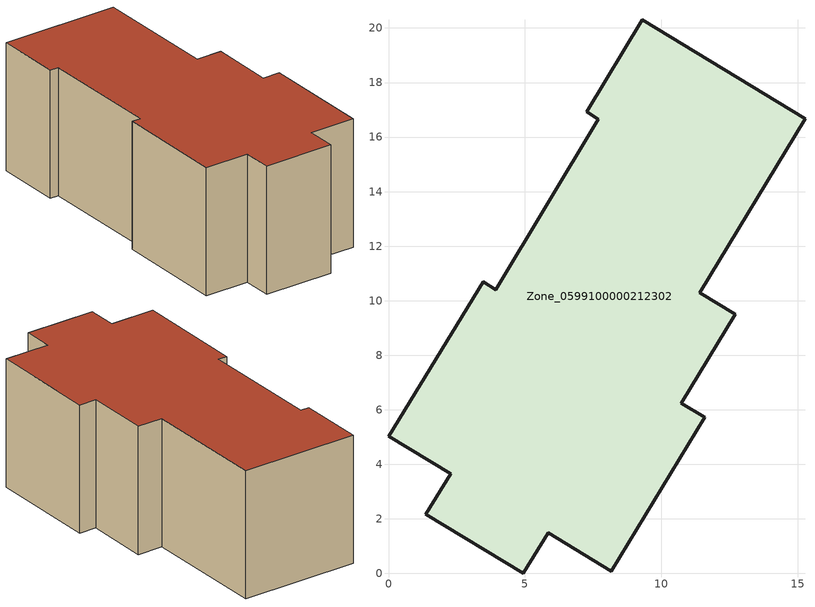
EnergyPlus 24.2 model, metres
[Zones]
Zone_0599100000212302
 floor ground (C_G): 4.94,0 1.37,2.18 2.28,3.66 0,5.04 3.47,10.69 3.93,10.41 7.7,16.66 7.27,16.93 9.31,20.31 15.27,16.68 11.41,10.3 12.71,9.5 10.73,6.25 11.6,5.72 8.16,0.08 5.85,1.49 z0
 wall outside (C_F): 8.16,0.08 11.6,5.72 10.73,6.25 12.71,9.5 11.41,10.3 15.27,16.68 9.31,20.31 7.27,16.93 7.7,16.66 3.93,10.41 3.47,10.69 0,5.04 2.28,3.66 1.37,2.18 4.94,0 5.85,1.49 8.16,0.08 z0:7.56
 roof outside (C_R): 1.37,2.18 4.94,0 5.85,1.49 8.16,0.08 11.6,5.72 10.73,6.25 12.71,9.5 11.41,10.3 15.27,16.68 9.31,20.31 7.27,16.93 7.7,16.66 3.93,10.41 3.47,10.69 0,5.04 2.28,3.66 z7.56
[BUILDING]
Pand.0599100000212302: North Axis=0; Terrain=City; Loads Convergence Tolerance Value=0.04; Temperature Convergence Tolerance Value=0.4; Solar Distribution=FullExterior; Maximum Number of Warmup Days=25; Minimum Number of Warmup Days=1
[Site:Location]
Rotterdam.The.Hague.AP_ZH_NLD Design_Conditions: Latitude=51.96; Longitude=4.45; Time Zone=1; Elevation=-4.5
[SITE:GROUNDTEMPERATURE:BUILDINGSURFACE]
18, 18, 18, 18, 18, 18, 18, 18, 18, 18, 18, 18
[MATERIAL] Thermal Absorptance=0.9; Solar Absorptance=0.7; Visible Absorptance=0.7
Name | Roughness | Thickness | Conductivity | Density | Specific Heat
G.D.1965 | MediumSmooth | 0.15 | 1 | 540 | 1210
F.D.1965 | Rough | 0.3 | 0.857143 | 1920 | 840
R.D.1965 | MediumRough | 0.2 | 0.08 | 1500 | 1000
[CONSTRUCTION]
C_G: G.D.1965
C_F: F.D.1965
C_R: R.D.1965
[ZONE]
Zone_0599100000212302: Type=1; Multiplier=1; Ceiling Height=Autocalculate; Volume=Autocalculate; Floor Area=autocalculate; Part of Total Floor Area=Yes
[ZONEINFILTRATION:DESIGNFLOWRATE]
Infil_Zone_0599100000212302: Zone or ZoneList or Space or SpaceList=Zone_0599100000212302; Schedule=AlwaysOn; Design Flow Rate Calculation Method=Flow/Area; Flow Rate per Floor Area=0.0042; Constant Term Coefficient=1; Temperature Term Coefficient=0; Velocity Term Coefficient=0; Velocity Squared Term Coefficient=0
[HVACTEMPLATE:ZONE:IDEALLOADSAIRSYSTEM]
Zone_0599100000212302: Maximum Heating Supply Air Temperature=50; Minimum Cooling Supply Air Temperature=13; Maximum Heating Supply Air Humidity Ratio=0.0156; Minimum Cooling Supply Air Humidity Ratio=0.0077; Heating Limit=NoLimit; Cooling Limit=NoLimit; Dehumidification Control Type=ConstantSensibleHeatRatio; Cooling Sensible Heat Ratio=0.7; Dehumidification Setpoint=60; Humidification Control Type=None; Humidification Setpoint=30; Outdoor Air Method=None; Outdoor Air Flow Rate per Person=0.00944; Outdoor Air Flow Rate per Zone Floor Area=0; Outdoor Air Flow Rate per Zone=0; Demand Controlled Ventilation Type=None; Outdoor Air Economizer Type=NoEconomizer; Heat Recovery Type=None; Sensible Heat Recovery Effectiveness=0.7; Latent Heat Recovery Effectiveness=0.65
[ZONECONTROL:THERMOSTAT]
ThermostatControl_Zone_0599100000212302: Zone or ZoneList=Zone_0599100000212302; Control Type Schedule=DualSetpointControlType; Control 1=Thermostat_Zone_0599100000212302; Temperature Difference Between Cutout And Setpoint=0
[THERMOSTATSETPOINT:DUALSETPOINT]
Thermostat_Zone_0599100000212302: Heating Setpoint Temperature Schedule=HeatingSetpoint_Zone_0599100000212302; Cooling Setpoint Temperature Schedule=CoolingSetpoint_Zone_0599100000212302
[SCHEDULE:COMPACT]
HeatingSetpoint_Zone_0599100000212302: Through: 12/31, For: AllDays, Until: 24:00, 21
CoolingSetpoint_Zone_0599100000212302: Through: 12/31, For: AllDays, Until: 24:00, 24
DualSetpointControlType: Through: 12/31, For: AllDays, Until: 24:00, 4
AlwaysOn: Through: 12/31, For: AllDays, Until: 24:00, 1
